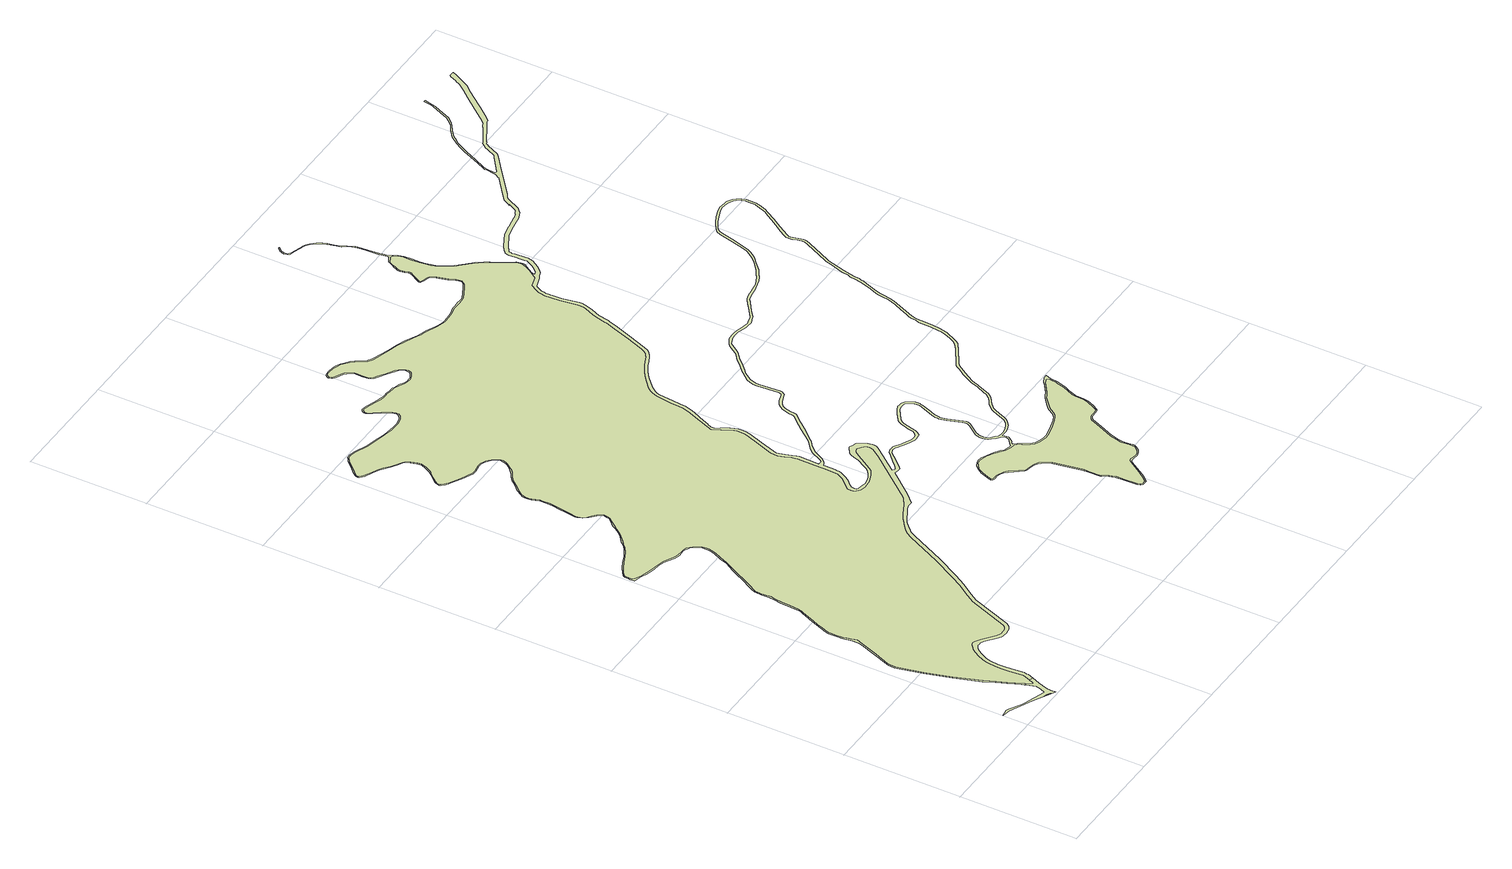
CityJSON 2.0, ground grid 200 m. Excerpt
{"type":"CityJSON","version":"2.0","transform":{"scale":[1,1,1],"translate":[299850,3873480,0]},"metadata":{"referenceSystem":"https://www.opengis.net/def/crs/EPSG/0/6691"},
"CityObjects":{
"landuse1":{"type":"LandUse","attributes":{"class":"215","LandUseDetailAttribute.prefecture":"22","LandUseDetailAttribute.city":"22203","LandUseDetailAttribute.surveyYear":2015},"geometry":[{"type":"MultiSurface","lod":"1","boundaries":[[[0,1,2,3,4,5,6,7,8,9,10,11,12,13,14,15,16,17,18,19,20,21,22,23,24,25,26,27,28,29,30,31,32,33,34,35,36,37]]]}]},
"landuse2":{"type":"LandUse","attributes":{"class":"203","LandUseDetailAttribute.prefecture":"22","LandUseDetailAttribute.city":"22203","LandUseDetailAttribute.surveyYear":2015},"geometry":[{"type":"MultiSurface","lod":"1","boundaries":[[[21,20,25,23,22]]]}]},
"landuse3":{"type":"LandUse","attributes":{"class":"203","LandUseDetailAttribute.prefecture":"22","LandUseDetailAttribute.city":"22203","LandUseDetailAttribute.surveyYear":2015},"geometry":[{"type":"MultiSurface","lod":"1","boundaries":[[[38,39,40,41,42,43,44,45,46,47,48,49,50,51,52,53,54,55,56,57,58,59,60,61,62,63,64,65,66,67,68,69,70,71,72,73,74,75,76,77,78,79,80,81,82,83,84,85,86,87,88,89,90,91,92,93,94,95,96,97,98,99,100,101,102,103,104,105,106,107,108,109,110,111,112,113,114,115,116,117,118,119,120,121,122,123,124,125,126,127,128,129,130,131,132,133,134,135,136,137,138,139,140,141,142,143,144,145,146,147,148,149,150,151,152,153,154,155,156,157,158,159,160,161,162,163,164,165,166,167,168,169,170,171,172,173,174,175,176,177,178,179,180,181,182,183,184,185,186,187,188,189,190,191,192,193,194,195,196,197,198,199,200,201,202,203,204,205,206,207,208,209,210,211,212,213,214,215,216,217,218,219,220,221,222,223,224,225,226,227,228,229,230,231,232,233,234,235,236,237,238,239,240,241,242,243,244,245,246,247,248,249,250,251,252,253,254,255,256,257,258,259,260,261,262,263,264,265,266,267,268,269,270,271,272,273,274,275,276,277,278,279,280,281,282,283,284,285,286,287,288,289,290,291,292,293,294,295,296,297,298,299,300,301,302,303,304,305,306,307,308,309,310,311,312,313,314,315,316,317,318,319,320,321,322,323,324,325,326,327,328,329,330,331,332,333,334,335,336,337,338,339,340,341,342,343,344,345,346,347,348,349,350,351,352,353,354,355,356,1,0,37,36,35,34,33,357,358,359,360,361,362,363,364,365,366,367,368,369,370,371,372,373,374,375,376,377,378,379,380,381,382,383,384,385,386,387,388,389,390,391,392,393,394,395,396,397,398,399,400,401,402,403,404,405,406,407,408,409,410,411,412,413,414,415,416,417,418,419,420,421,422,423,424,425,426,427,428,429,430,431,432,433,434,435,436,437,438,439,440,441,442,443,444,445,446,447,448,449,450,451,452,453,454,455,456,457,458,459,460,461,462,463,464,465,466,467,468,469,470,471,472,473,474,475,476,477,478,479,480,481,482,483,484,485,486,487,488,489,490,491,492,493,494]]]}]},
"landuse4":{"type":"LandUse","attributes":{"class":"203","LandUseDetailAttribute.prefecture":"22","LandUseDetailAttribute.city":"22203","LandUseDetailAttribute.surveyYear":2015},"geometry":[{"type":"MultiSurface","lod":"1","boundaries":[[[495,496,497,498,499,500,501,502,503,504,505,506,507,508,509,510,511,512,513,514,515,516,517,518,519,520,521,522,523,524,525,526,527,528,529,530,531,532,533,534,535,536,537,538,539,540,541,542,543,544,545,546,547,548,549,550,551,552,553,554,555,556,557,558,559,560,561,562,563,564,565,566,567,568,569,570,571,572,573,574,575,576,577,578,579,580,581,582,583,584,585,586,587,588,589,590,591,592,593,594,595,596,597,598,599,600,601,602,603,604,605,606,607,608,609,610,611,612,613,614]]]}]},
"landuse5":{"type":"LandUse","attributes":{"class":"215","LandUseDetailAttribute.prefecture":"22","LandUseDetailAttribute.city":"22203","LandUseDetailAttribute.surveyYear":2015},"geometry":[{"type":"MultiSurface","lod":"1","boundaries":[[[615,616,617,618,619,620,621,622,623,624,625,626,627,628,629,630,631,632,633,634,635,636,637,638,639,640,641,642,643,644,645,646,647,648,649,650,651,652,653,654,655,656,657,658,659,660,661,662,663,664,665,666,667,668,669,670,671,672,673,674,675,676,677,678,679,680,681,682,683,684,685,686,687,688,689,690,691,692,693,694,695,696,697,698,699,700,701,702,703,704,705,706,707,708,709,710,711,712,713,714,715,716,717,718,719,720,721,722,723,724,725,726,727,728,729,730,731,732,733,734,735,736,737,738,739,740,741,742,743,744,745,746,747,748,749,750,751,752,753,754,755,756,757,758,759,760,761,762,763,764,765,766,767,768,769,770,771,772,773,774,775,776,777,778,779,780,781,782,783,784,785,786,787,788,789,790,791,792,793,794,795,796,797,798,799,800,801,802,803,804,805,806,807,808,809,810,811,812,813,814,815,816,817,818,819,820,821,822,823,824,825,826,827,828,829,830,831,832,833,834,835,836,837,838,839,840,841,842,843,844,845,846,847,848,849,850,851,852,853,854,855,856,857,858,859,860,861,862,863,864,865,866,867,868,869,870,871,872,873,874,875,876,877,878,879,880,881,882,883,884,885,886,887,888,889,890,891,892,893,894,895,896,897,898,899,900,901,902,903,904,905,906,907,908,909,910,911,912,913,914,915,916,917,918,919,920,921,922,923,924,925,926,927,928,929,930,931,932,933,934,935,936,937,938,939,940,941,942,943,944,945,946,947,948,949,950,951,952,953,954,955,956,957,958,959,960,961,962,963,964,965,966,967,968,969,970,971,972,973,974,975,2,1,356,355,354,353,352,351,350,349,348,347,346,345,344,343,342,341,340,339,338,337,336,335,334,333,332,331,330,329,328,327,326,325,324,323,322,321,320,319,318,317,316,315,314,313,312,311,310,309,308,307,306,305,304,303,302,301,300,299,298,297,296,295,294,293,292,291,290,289,288,287,286,285,284,283,282,281,280,279,278,277,276,275,274,273,272,271,270,269,268,267,266,265,264,263,262,261,260,259,258,257,256,255,254,253,252,251,250,249,248,247,246,245,244,243,242,241,240,239,238,976,237,977,236,235,234,233,232,231,230,229,228,227,226,225,224,223,222,221,220,219,218,217,216,215,214,213,212,211,210,209,208,207,206,205,204,203,202,201,200,199,198,197,196,195,194,193,192,191,190,189,188,187,186,185,184,183,182,181,180,179,178,177,978,176,175,174,173,172,171,170,169,168,167,166,165,164,163,162,161,160,159,158,157,156,155,154,153,152,151,150,149,148,147,146,145,144,143,142,141,140,139,138,137,136,135,134,133,132,131,130,129,128,127,126,125,124,123,122,121,120,119,118,117,116,115,114,113,112,111,110,109,108,107,106,105,104,103,102,101,100,99,98,97,96,95,94,93,92,91,90,89,88,87,86,85,84,83,82,81,80,79,78,77,76,75,74,73,72,71,70,69,68,67,66,65,64,63,62,61,60,59,58,57,56,55,54,53,52,51,50,49,48,47,46,45,44,43,42,41,40,39,38,494,493,492,491,490,489,488,487,486,485,484,483,482,481,480,479,478,477,476,475,474,473,472,471,470,469,468,467,466,465,464,463,462,461,460,459,458,457,456,455,454,453,452,979,451,450,449,448,447,446,445,444,443,442,441,440,439,438,437,436,435,434,433,432,431,430,429,428,427,426,425,424,423,422,421,420,419,418,417,416,415,414,413,412,411,410,409,408,407,406,405,404,403,402,401,400,399,398,397,396,395,394,393,392,391,390,389,388,387,386,385,384,383,382,381,380,379,378,377,376,375,374,373,372,371,370,369,368,367,366,365,364,363,362,361,360,359,358,357,33,32,980,981,982,983,984,985,986,987,988,989,990,991,992,993,994,995,996,997,998,999,1000,1001,1002,1003,1004,1005,1006,1007,1008,1009,1010,1011,1012,1013,1014,1015,1016,1017,1018,1019,1020,1021,1022,1023,1024,1025,1026,1027,1028,1029,1030,1031,1032,1033,1034,1035,1036,1037,1038,1039,1040,1041,1042,1043,1044,1045,1046,1047,1048,1049,1050,1051,1052,1053,1054,1055,1056,1057,1058,1059,1060,1061,1062,1063,1064,1065,1066,1067,1068,1069,1070,1071,1072,1073,1074,1075,1076,1077,1078,1079,1080,1081,1082,1083,1084,1085,1086,1087,1088,1089,1090,1091,1092,1093,1094,1095,1096,1097,1098,1099,1100,1101,1102,1103,1104,1105,1106,1107,1108,1109,1110,1111,1112,1113,1114,1115,1116,1117,1118,1119,1120,1121,1122,1123,1124,1125,1126,1127,1128,1129,1130,1131,1132,1133,1134,1135,1136,1137,1138,1139,1140,1141,1142,1143,1144,1145,1146,1147,1148,1149,1150,1151,1152,1153,1154,1155,1156,1157,1158,1159,1160,1161,1162,1163,1164,1165,1166,1167,1168,1169,1170,1171,1172,1173,1174,1175,1176,1177,1178,1179,1180,1181,1182,1183,1184,1185,1186,1187,1188,1189,1190,1191,1192,1193,1194,1195,1196,1197,1198,1199,1200,1201,1202,1203,1204,1205,1206,1207,1208,1209,1210,1211,1212,1213,1214,1215,1216,1217,1218,1219,1220,1221,1222,1223,1224,1225,1226,1227,1228,1229,1230,1231,1232,1233,1234,1235,1236,1237,1238,1239,1240,1241,1242,1243,1244,1245,1246,1247,1248,1249,1250,1251,1252,1253,1254,1255,1256,1257,1258,1259,1260,1261,1262,1263,1264,1265,1266,1267,1268,1269,1270,1271,1272,1273,1274,1275,1276,1277,1278,1279,1280,1281,1282,1283,1284,1285,1286,1287,1288,1289,1290,1291,1292,1293,1294,1295,1296,1297,1298,1299,1300,1301,1302,1303,1304,1305,1306,1307,1308,1309,1310,1311,1312,1313,1314,1315,1316,1317,1318,1319,1320,1321,1322,1323,1324,1325,1326,1327,1328,1329,1330,1331,1332,1333,1334,1335,1336,1337,1338,1339,1340,1341,1342,1343,1344,1345,1346,1347,1348,1349,1350,1351,1352,1353,1354,1355,1356,1357,1358,1359,1360,1361,1362,1363,1364,1365,1366,1367,1368,1369,1370,1371,1372,1373,1374,1375,1376,1377,1378,1379,1380,1381,1382,1383,1384,1385,1386,1387,1388,1389,1390,1391,1392,1393,1394,1395,1396,1397,1398,1399,1400,1401,1402,1403,1404,1405,1406,1407,1408,1409,1410,1411,1412,1413,1414,1415,1416,1417,1418,1419,1420,1421,1422,1423,1424,1425,1426,1427,1428,1429,1430,1431,1432,1433,1434,1435,1436,1437,1438,1439,1440,1441,1442,1443,1444,1445,1446,1447,1448,1449,1450,1451,1452,1453,1454,1455,1456,1457,1458,1459,1460,1461,1462,1463,1464,1465,1466,1467,1468,1469,1470,1471,1472,1473,1474,1475,1476,1477,1478,1479,1480,1481,1482,1483,1484,1485,1486,1487,1488,1489,1490,1491,1492,1493,1494,1495,1496,1497,1498,1499,1500,1501,1502,1503,1504,1505,1506,1507,1508,1509,1510,1511,1512,1513,1514,1515,1516,1517,1518,1519,1520,1521,1522,1523,1524,1525,1526,1527,1528,1529,1530,1531,1532,1533,1534,1535,1536,1537,1538,1539,1540,1541,1542,1543,1544,1545,1546,1547,1548,1549,1550,1551,1552,1553,1554,1555,1556,1557,1558,1559,1560,1561,1562,1563,1564,1565,1566,1567,1568,1569,1570,1571,1572,1573,1574,1575,1576,1577,1578,1579,1580,1581,1582,1583,1584,1585,1586,1587,1588,1589,1590,1591,1592,1593,1594,1595,1596,1597,1598,1599,1600,1601,1602,1603,1604,1605,1606,1607,1608,1609,1610,1611,1612,1613,1614,1615,1616,1617,1618,1619,1620,1621,1622,1623,1624,1625,1626,1627,1628,1629,1630,1631,1632,1633,1634,1635,1636,1637,1638,1639,1640,1641,1642,1643,1644,1645,1646,1647],[1648,1649,1650,1651,1652,1653,1654,1655,1656,1657,1658,1659,1660,1661,1662,1663,1664,1665,1666,1667,1668,1669,1670,1671,1672,1673,1674,1675,1676,1677,1678,1679,1680,1681,1682,1683,1684,1685,1686,1687,1688,1689,1690,1691,1692,1693,1694,1695,1696,1697,1698,1699,1700,1701,1702,1703,1704,1705,1706,1707,1708,1709,1710,1711,1712,1713,1714,1715,1716,1717,1718,1719,1720,1721,1722,1723,1724,1725,1726,1727,1728,1729,1730,1731,1732,1733,1734,1735,1736,1737,1738,1739,1740,1741,1742,1743,1744,1745,1746,1747,1748,1749,1750,1751,1752,1753,1754,1755,1756,1757,1758,1759,1760,1761,1762,1763,1764,1765,1766,1767,1768,1769,1770,1771,1772,1773,1774,1775,1776,1777,1778,1779,1780,1781,1782,1783,1784,1785,1786,1787,1788,1789,1790,1791,1792,1793,1794,1795,1796,1797,1798,1799,1800,1801,1802,1803,1804,1805,1806,1807,1808,1809,1810,1811,1812,1813,1814,1815,1816,1817,1818,1819,1820,1821,1822,1823,1824,1825,1826,1827,1828,1829,1830,1831,1832,1833,1834,1835,1836,1837,1838,1839,1840,1841,1842,1843,1844,1845,1846,1847,1848,1849,1850,1851,1852,1853,1854,1855,1856,1857,1858,1859,1860,1861,1862,1863,1864,1865,1866,1867,1868,1869,1870,1871,1872,1873,1874,1875,1876,1877,1878,1879,1880,1881,1882,1883,1884,1885,1886,1887,1888,1889,1890,1891,1892,1893,1894,1895,1896,1897,1898,1899,1900,1901,1902,1903,1904,1905,1906,1907,1908,1909,1910,1911,1912,1913,1914,1915,1916,1917,1918,1919,1920,1921,1922,1923,1924,1925,1926],[500,499,498,497,496,495,614,613,612,611,610,609,608,607,606,605,604,603,602,601,600,599,598,597,596,595,594,593,592,591,590,589,588,587,586,585,584,583,582,581,580,579,578,577,576,575,574,573,572,571,570,569,568,567,566,565,564,563,562,561,560,559,558,557,556,555,554,553,552,551,550,549,548,547,546,545,544,543,542,541,540,539,538,537,536,535,534,533,532,531,530,529,528,527,526,525,524,523,522,521,520,519,518,517,516,515,514,513,512,511,510,509,508,507,506,505,504,503,502,501],[1927,1928,1929,1930,1931,1596,1932,1933,1934]]]}]}
},
"vertices":[
[88,45,0],[85,51,0],[82,51,0],[86,40,0],[87,37,0],[88,36,0],[87,34,0],[86,30,0],[82,19,0],[81,18,0],[80,18,0],[45,30,0],[39,32,0],[20,43,0],[15,45,0],[8,44,0],[3,43,0],[2,43,0],[16,41,0],[54,23,0],[70,14,0],[78,12,0],[83,9,0],[84,7,0],[76,11,0],[80,9,0],[90,4,0],[90,12,0],[90,16,0],[90,18,0],[96,36,0],[100,45,0],[102,50,0],[95,51,0],[94,47,0],[93,46,0],[91,42,0],[89,44,0],
[558,1250,0],[553,1258,0],[549,1264,0],[543,1271,0],[529,1286,0],[524,1291,0],[521,1295,0],[517,1303,0],[510,1317,0],[508,1323,0],[507,1332,0],[506,1341,0],[505,1355,0],[505,1368,0],[504,1372,0],[503,1376,0],[500,1380,0],[499,1383,0],[495,1384,0],[491,1382,0],[487,1380,0],[485,1379,0],[484,1378,0],[481,1372,0],[479,1367,0],[476,1361,0],[475,1358,0],[475,1355,0],[476,1349,0],[478,1342,0],[478,1338,0],[476,1335,0],[469,1322,0],[467,1319,0],[467,1318,0],[467,1317,0],[468,1316,0],[471,1315,0],[479,1313,0],[483,1311,0],[486,1308,0],[487,1305,0],[490,1297,0],[493,1283,0],[498,1273,0],[499,1267,0],[499,1263,0],[497,1260,0],[494,1256,0],[487,1252,0],[465,1241,0],[461,1240,0],[456,1240,0],[451,1240,0],[441,1240,0],[435,1240,0],[424,1237,0],[412,1236,0],[402,1236,0],[396,1237,0],[386,1240,0],[367,1248,0],[365,1249,0],[357,1251,0],[352,1253,0],[332,1262,0],[317,1268,0],[299,1273,0],[271,1282,0],[267,1284,0],[264,1286,0],[260,1289,0],[258,1292,0],[251,1303,0],[246,1309,0],[241,1314,0],[235,1318,0],[227,1321,0],[221,1323,0],[213,1324,0],[210,1324,0],[206,1324,0],[202,1322,0],[201,1320,0],[200,1318,0],[201,1317,0],[202,1314,0],[206,1311,0],[218,1305,0],[222,1302,0],[225,1298,0],[228,1293,0],[228,1288,0],[228,1277,0],[228,1269,0],[229,1267,0],[230,1264,0],[233,1261,0],[239,1257,0],[249,1250,0],[263,1242,0],[267,1238,0],[271,1233,0],[273,1228,0],[273,1224,0],[272,1219,0],[269,1216,0],[264,1213,0],[259,1211,0],[255,1211,0],[250,1211,0],[244,1213,0],[236,1217,0],[227,1221,0],[225,1221,0],[217,1222,0],[210,1223,0],[202,1223,0],[193,1224,0],[184,1227,0],[170,1232,0],[166,1233,0],[162,1234,0],[158,1234,0],[157,1234,0],[155,1232,0],[154,1229,0],[154,1227,0],[156,1224,0],[158,1219,0],[166,1209,0],[170,1204,0],[175,1194,0],[176,1191,0],[176,1187,0],[176,1184,0],[174,1181,0],[172,1179,0],[167,1176,0],[160,1174,0],[156,1173,0],[145,1173,0],[138,1174,0],[123,1176,0],[101,1181,0],[85,1185,0],[65,1193,0],[57,1195,0],[53,1196,0],[51,1195,0],[48,1195,0],[46,1194,0],[41,1190,0],[29,1178,0],[22,1171,0],[16,1165,0],[16,1163,0],[16,1161,0],[16,1160,0],[19,1157,0],[22,1155,0],[34,1148,0],[42,1145,0],[46,1143,0],[52,1139,0],[61,1131,0],[70,1126,0],[78,1121,0],[81,1119,0],[83,1116,0],[88,1101,0],[89,1094,0],[88,1090,0],[86,1085,0],[83,1079,0],[80,1074,0],[74,1068,0],[63,1055,0],[60,1051,0],[60,1049,0],[60,1046,0],[61,1045,0],[64,1041,0],[70,1037,0],[88,1027,0],[108,1018,0],[111,1018,0],[114,1018,0],[127,1020,0],[134,1020,0],[138,1018,0],[143,1016,0],[149,1010,0],[155,1002,0],[157,997,0],[157,994,0],[156,989,0],[154,984,0],[149,978,0],[143,970,0],[137,966,0],[131,962,0],[124,957,0],[120,952,0],[116,947,0],[108,938,0],[101,929,0],[99,925,0],[98,920,0],[98,915,0],[99,911,0],[101,905,0],[103,900,0],[103,895,0],[103,881,0],[102,872,0],[101,866,0],[98,847,0],[96,833,0],[96,830,0],[97,826,0],[99,823,0],[102,818,0],[108,813,0],[117,805,0],[119,801,0],[120,798,0],[119,791,0],[117,786,0],[113,781,0],[106,772,0],[102,768,0],[97,761,0],[91,753,0],[88,750,0],[83,746,0],[79,742,0],[73,737,0],[67,731,0],[58,725,0],[49,721,0],[36,715,0],[24,709,0],[14,703,0],[10,700,0],[9,698,0],[8,696,0],[8,690,0],[8,685,0],[11,682,0],[21,677,0],[27,675,0],[34,673,0],[44,671,0],[56,669,0],[64,667,0],[67,666,0],[73,663,0],[83,658,0],[88,656,0],[92,655,0],[101,655,0],[108,654,0],[113,653,0],[117,649,0],[123,642,0],[126,637,0],[127,634,0],[128,627,0],[128,622,0],[127,617,0],[124,608,0],[119,597,0],[115,589,0],[113,583,0],[102,562,0],[97,553,0],[91,541,0],[82,524,0],[78,517,0],[75,511,0],[74,504,0],[74,503,0],[75,492,0],[75,485,0],[74,477,0],[72,463,0],[71,456,0],[70,435,0],[69,432,0],[68,428,0],[66,423,0],[57,401,0],[52,391,0],[49,381,0],[46,375,0],[44,368,0],[44,365,0],[44,354,0],[45,343,0],[46,338,0],[47,331,0],[50,321,0],[48,316,0],[45,307,0],[35,281,0],[24,254,0],[23,249,0],[23,246,0],[23,240,0],[24,232,0],[32,197,0],[44,154,0],[60,111,0],[68,93,0],[74,78,0],[79,67,0],[82,62,0],[85,53,0],[98,58,0],[99,61,0],[100,65,0],[100,68,0],[98,88,0],[97,101,0],[98,112,0],[100,128,0],[103,138,0],[107,147,0],[116,161,0],[122,166,0],[126,169,0],[131,170,0],[135,169,0],[143,164,0],[163,148,0],[167,146,0],[171,145,0],[175,145,0],[179,145,0],[183,146,0],[186,148,0],[188,150,0],[190,153,0],[216,221,0],[219,226,0],[224,234,0],[239,256,0],[251,276,0],[274,317,0],[303,377,0],[308,386,0],[312,391,0],[321,399,0],[327,403,0],[336,410,0],[344,415,0],[356,421,0],[362,424,0],[366,426,0],[370,428,0],[374,431,0],[378,434,0],[381,436,0],[445,516,0],[454,528,0],[457,532,0],[458,535,0],[458,539,0],[458,542,0],[456,546,0],[453,549,0],[448,552,0],[446,553,0],[444,552,0],[442,552,0],[439,550,0],[434,543,0],[420,520,0],[412,509,0],[403,503,0],[388,497,0],[374,496,0],[364,498,0],[356,504,0],[355,511,0],[356,517,0],[361,523,0],[364,526,0],[373,537,0],[379,548,0],[380,573,0],[380,587,0],[381,618,0],[380,622,0],[379,627,0],[375,637,0],[372,647,0],[372,653,0],[373,660,0],[383,686,0],[392,711,0],[393,716,0],[393,722,0],[393,729,0],[392,734,0],[389,739,0],[383,751,0],[376,763,0],[386,789,0],[397,816,0],[400,827,0],[401,835,0],[402,849,0],[405,873,0],[407,879,0],[409,884,0],[412,889,0],[417,895,0],[435,911,0],[447,920,0],[454,924,0],[460,927,0],[468,931,0],[479,936,0],[482,938,0],[486,941,0],[489,945,0],[492,951,0],[503,980,0],[514,1010,0],[520,1028,0],[520,1030,0],[524,1048,0],[527,1056,0],[531,1064,0],[534,1072,0],[535,1077,0],[536,1082,0],[536,1087,0],[531,1115,0],[530,1131,0],[530,1139,0],[531,1146,0],[532,1152,0],[535,1157,0],[542,1169,0],[560,1174,0],[571,1190,0],[576,1199,0],[578,1203,0],[579,1207,0],[579,1210,0],[579,1213,0],[578,1217,0],[567,1233,0],[562,1242,0],
[565,356,0],[560,358,0],[554,360,0],[549,364,0],[539,371,0],[529,377,0],[519,380,0],[514,380,0],[508,380,0],[502,376,0],[496,372,0],[491,363,0],[486,350,0],[484,344,0],[485,343,0],[487,342,0],[494,342,0],[495,342,0],[499,341,0],[503,339,0],[508,336,0],[513,332,0],[523,319,0],[527,313,0],[529,311,0],[533,310,0],[540,309,0],[546,307,0],[552,304,0],[556,301,0],[559,296,0],[561,293,0],[562,291,0],[564,285,0],[566,274,0],[573,236,0],[573,228,0],[573,220,0],[573,213,0],[574,207,0],[578,201,0],[581,192,0],[583,186,0],[583,172,0],[584,151,0],[586,146,0],[588,144,0],[592,144,0],[594,144,0],[597,147,0],[601,152,0],[609,163,0],[624,185,0],[626,188,0],[629,189,0],[631,189,0],[635,188,0],[642,187,0],[646,188,0],[648,189,0],[652,191,0],[657,197,0],[659,200,0],[659,204,0],[659,208,0],[658,217,0],[658,223,0],[659,229,0],[663,243,0],[670,260,0],[679,281,0],[682,287,0],[685,290,0],[687,291,0],[691,292,0],[698,292,0],[703,292,0],[705,293,0],[707,296,0],[710,301,0],[715,312,0],[717,317,0],[718,322,0],[719,337,0],[720,341,0],[721,344,0],[724,352,0],[728,361,0],[732,376,0],[733,377,0],[735,389,0],[734,391,0],[733,392,0],[732,393,0],[731,393,0],[724,390,0],[713,382,0],[704,376,0],[699,373,0],[695,371,0],[681,359,0],[677,356,0],[674,352,0],[668,343,0],[664,339,0],[661,337,0],[653,333,0],[639,328,0],[617,323,0],[610,323,0],[605,324,0],[598,326,0],[592,329,0],[588,331,0],[585,335,0],[581,340,0],[579,347,0],[576,350,0],[575,352,0],[572,355,0],
[497,1390,0],[495,1399,0],[494,1403,0],[492,1423,0],[492,1434,0],[491,1443,0],[489,1447,0],[485,1454,0],[482,1461,0],[480,1464,0],[479,1468,0],[477,1476,0],[476,1482,0],[473,1489,0],[469,1496,0],[466,1500,0],[462,1504,0],[457,1508,0],[453,1510,0],[447,1512,0],[436,1515,0],[430,1517,0],[427,1519,0],[425,1521,0],[424,1523,0],[424,1526,0],[425,1529,0],[426,1532,0],[429,1536,0],[432,1539,0],[430,1539,0],[428,1537,0],[425,1533,0],[423,1530,0],[422,1526,0],[423,1523,0],[424,1520,0],[426,1517,0],[429,1516,0],[435,1514,0],[446,1511,0],[452,1509,0],[456,1507,0],[461,1503,0],[465,1499,0],[468,1495,0],[472,1488,0],[474,1481,0],[476,1476,0],[478,1467,0],[479,1463,0],[480,1460,0],[484,1454,0],[488,1446,0],[489,1442,0],[490,1434,0],[491,1423,0],[492,1403,0],[493,1398,0],[495,1389,0],[495,1388,0],[494,1386,0],[493,1386,0],[488,1383,0],[486,1382,0],[484,1381,0],[483,1379,0],[480,1373,0],[477,1368,0],[474,1361,0],[473,1359,0],[473,1355,0],[474,1348,0],[476,1342,0],[476,1339,0],[474,1335,0],[467,1323,0],[465,1319,0],[465,1318,0],[465,1316,0],[467,1315,0],[470,1313,0],[479,1311,0],[482,1309,0],[484,1307,0],[485,1304,0],[488,1296,0],[491,1283,0],[496,1272,0],[497,1267,0],[497,1264,0],[496,1261,0],[493,1258,0],[486,1254,0],[464,1243,0],[460,1242,0],[457,1242,0],[451,1243,0],[441,1242,0],[435,1242,0],[423,1239,0],[412,1238,0],[402,1238,0],[396,1239,0],[386,1242,0],[368,1250,0],[365,1251,0],[358,1253,0],[353,1254,0],[333,1264,0],[318,1270,0],[300,1275,0],[272,1284,0],[268,1286,0],[265,1288,0],[262,1290,0],[260,1293,0],[253,1304,0],[248,1310,0],[242,1315,0],[236,1319,0],[228,1323,0],[222,1325,0],[213,1326,0],[210,1326,0],[205,1325,0],[201,1324,0],[199,1321,0],[198,1319,0],[199,1316,0],[200,1313,0],[205,1309,0],[216,1303,0],[220,1300,0],[224,1296,0],[226,1292,0],[226,1288,0],[226,1277,0],[226,1269,0],[227,1266,0],[228,1263,0],[231,1259,0],[238,1255,0],[248,1249,0],[262,1240,0],[266,1237,0],[270,1232,0],[271,1228,0],[271,1224,0],[270,1220,0],[268,1218,0],[263,1215,0],[259,1213,0],[255,1213,0],[251,1213,0],[244,1215,0],[237,1219,0],[228,1222,0],[225,1223,0],[217,1224,0],[210,1225,0],[202,1225,0],[196,1226,0],[183,1230,0],[167,1235,0],[162,1236,0],[158,1237,0],[155,1235,0],[153,1233,0],[152,1230,0],[152,1227,0],[154,1223,0],[157,1218,0],[165,1208,0],[168,1203,0],[173,1193,0],[174,1190,0],[174,1187,0],[174,1185,0],[172,1183,0],[170,1180,0],[166,1178,0],[159,1176,0],[155,1175,0],[145,1175,0],[138,1176,0],[123,1178,0],[101,1183,0],[85,1187,0],[66,1195,0],[57,1197,0],[53,1198,0],[51,1197,0],[47,1197,0],[45,1195,0],[40,1192,0],[28,1179,0],[20,1172,0],[15,1166,0],[14,1163,0],[14,1160,0],[15,1158,0],[18,1155,0],[21,1153,0],[33,1147,0],[41,1143,0],[45,1141,0],[50,1137,0],[60,1130,0],[69,1124,0],[77,1120,0],[79,1118,0],[81,1115,0],[86,1100,0],[87,1094,0],[86,1091,0],[84,1086,0],[81,1080,0],[78,1075,0],[73,1069,0],[61,1056,0],[59,1052,0],[58,1049,0],[58,1046,0],[59,1043,0],[63,1039,0],[68,1036,0],[69,1035,0],[88,1025,0],[107,1016,0],[111,1016,0],[114,1016,0],[127,1018,0],[134,1018,0],[137,1016,0],[141,1014,0],[148,1009,0],[154,1001,0],[155,997,0],[155,994,0],[154,990,0],[152,985,0],[148,979,0],[141,972,0],[135,967,0],[130,964,0],[122,958,0],[118,953,0],[114,948,0],[106,940,0],[100,930,0],[97,926,0],[96,920,0],[96,915,0],[97,910,0],[99,904,0],[101,900,0],[101,895,0],[101,881,0],[100,873,0],[99,866,0],[96,848,0],[94,833,0],[94,830,0],[97,822,0],[103,815,0],[106,812,0],[115,804,0],[117,800,0],[118,798,0],[117,792,0],[116,787,0],[112,782,0],[104,774,0],[101,769,0],[96,762,0],[90,754,0],[86,751,0],[82,748,0],[77,744,0],[72,738,0],[65,732,0],[57,727,0],[48,722,0],[35,717,0],[23,711,0],[13,704,0],[9,701,0],[7,699,0],[6,696,0],[6,691,0],[5,687,0],[6,679,0],[18,676,0],[30,672,0],[33,671,0],[44,668,0],[56,667,0],[63,665,0],[66,664,0],[72,661,0],[82,655,0],[87,653,0],[92,652,0],[101,653,0],[107,652,0],[112,650,0],[115,648,0],[121,641,0],[124,636,0],[125,633,0],[125,627,0],[125,622,0],[124,618,0],[121,609,0],[115,596,0],[111,582,0],[106,575,0],[101,566,0],[95,555,0],[89,542,0],[79,525,0],[75,517,0],[73,512,0],[72,507,0],[71,499,0],[72,486,0],[72,485,0],[71,478,0],[69,464,0],[69,457,0],[67,435,0],[67,433,0],[66,429,0],[64,424,0],[54,402,0],[50,392,0],[46,382,0],[44,376,0],[42,369,0],[41,365,0],[42,353,0],[42,343,0],[44,326,0],[44,319,0],[44,315,0],[43,310,0],[34,287,0],[22,255,0],[20,250,0],[20,246,0],[20,240,0],[21,232,0],[30,196,0],[42,153,0],[57,110,0],[65,92,0],[72,77,0],[77,66,0],[79,61,0],[82,52,0],[140,968,0],[146,974,0],[161,1174,0],[404,865,0],[104,56,0],[106,60,0],[106,64,0],[107,68,0],[105,88,0],[104,101,0],[104,112,0],[106,127,0],[109,135,0],[115,147,0],[121,155,0],[124,158,0],[128,160,0],[132,160,0],[135,160,0],[141,157,0],[159,143,0],[164,140,0],[169,139,0],[175,138,0],[181,139,0],[185,140,0],[190,143,0],[193,145,0],[196,150,0],[222,218,0],[225,223,0],[229,230,0],[244,252,0],[257,273,0],[280,314,0],[309,374,0],[313,382,0],[317,386,0],[325,394,0],[332,401,0],[358,415,0],[359,416,0],[362,417,0],[367,418,0],[374,418,0],[379,422,0],[383,426,0],[388,432,0],[390,434,0],[424,475,0],[432,474,0],[434,474,0],[437,474,0],[439,476,0],[442,479,0],[458,497,0],[461,500,0],[465,504,0],[468,505,0],[470,506,0],[472,506,0],[475,505,0],[478,504,0],[479,503,0],[493,495,0],[497,493,0],[503,491,0],[507,489,0],[511,489,0],[515,489,0],[520,490,0],[522,491,0],[525,495,0],[528,500,0],[528,502,0],[532,516,0],[534,524,0],[536,527,0],[538,530,0],[541,533,0],[551,540,0],[559,545,0],[565,547,0],[568,547,0],[571,547,0],[573,546,0],[577,544,0],[578,543,0],[580,540,0],[582,536,0],[582,533,0],[583,527,0],[583,525,0],[573,498,0],[570,490,0],[570,487,0],[570,484,0],[570,480,0],[572,472,0],[580,449,0],[581,445,0],[581,443,0],[580,439,0],[578,436,0],[566,420,0],[564,417,0],[563,414,0],[562,409,0],[562,404,0],[563,400,0],[564,396,0],[567,392,0],[572,387,0],[577,383,0],[580,381,0],[581,378,0],[581,375,0],[582,374,0],[581,373,0],[581,372,0],[580,370,0],[577,367,0],[570,361,0],[567,359,0],[565,359,0],[561,360,0],[555,362,0],[550,366,0],[541,372,0],[530,378,0],[520,382,0],[514,383,0],[508,382,0],[500,378,0],[495,373,0],[489,364,0],[484,351,0],[482,344,0],[483,341,0],[487,340,0],[494,340,0],[498,339,0],[502,338,0],[506,335,0],[511,330,0],[521,317,0],[526,311,0],[528,309,0],[533,308,0],[539,307,0],[546,305,0],[550,302,0],[554,299,0],[557,295,0],[560,291,0],[562,284,0],[564,274,0],[571,236,0],[571,228,0],[571,220,0],[571,213,0],[572,206,0],[576,200,0],[579,191,0],[581,186,0],[581,172,0],[582,150,0],[584,145,0],[587,142,0],[592,142,0],[595,142,0],[598,145,0],[603,151,0],[611,162,0],[625,184,0],[628,186,0],[629,186,0],[631,186,0],[635,186,0],[642,185,0],[646,186,0],[649,187,0],[654,190,0],[659,196,0],[661,200,0],[662,204,0],[661,208,0],[660,217,0],[660,223,0],[661,228,0],[665,243,0],[672,259,0],[681,280,0],[684,286,0],[686,288,0],[688,289,0],[691,290,0],[699,290,0],[704,290,0],[707,292,0],[709,295,0],[712,300,0],[717,311,0],[719,316,0],[720,322,0],[721,337,0],[722,340,0],[723,343,0],[726,351,0],[730,360,0],[735,376,0],[737,390,0],[740,398,0],[734,398,0],[724,393,0],[723,392,0],[712,384,0],[703,378,0],[698,376,0],[693,373,0],[679,361,0],[675,358,0],[672,354,0],[666,345,0],[662,341,0],[660,339,0],[652,335,0],[638,331,0],[617,326,0],[610,326,0],[605,327,0],[599,329,0],[593,331,0],[590,333,0],[587,337,0],[584,342,0],[581,348,0],[578,352,0],[578,353,0],[573,358,0],[572,359,0],[573,360,0],[573,361,0],[575,362,0],[577,363,0],[582,369,0],[584,371,0],[584,373,0],[584,374,0],[584,376,0],[583,378,0],[583,379,0],[582,382,0],[584,382,0],[590,382,0],[594,382,0],[599,383,0],[603,385,0],[608,387,0],[612,390,0],[616,393,0],[619,397,0],[622,402,0],[627,414,0],[630,422,0],[632,426,0],[636,430,0],[640,434,0],[645,438,0],[647,439,0],[652,443,0],[656,447,0],[659,451,0],[662,457,0],[668,473,0],[669,475,0],[674,487,0],[680,498,0],[688,511,0],[692,517,0],[695,521,0],[697,523,0],[701,526,0],[709,531,0],[720,538,0],[730,544,0],[736,548,0],[740,551,0],[743,555,0],[745,559,0],[749,565,0],[752,572,0],[755,578,0],[756,585,0],[758,594,0],[759,606,0],[760,626,0],[761,633,0],[762,640,0],[764,645,0],[766,650,0],[772,664,0],[778,678,0],[781,685,0],[783,693,0],[785,705,0],[786,711,0],[788,716,0],[792,728,0],[796,741,0],[799,748,0],[799,749,0],[801,755,0],[800,755,0],[801,756,0],[802,765,0],[804,774,0],[807,786,0],[813,808,0],[816,818,0],[825,837,0],[830,847,0],[838,863,0],[840,869,0],[841,873,0],[841,875,0],[839,883,0],[837,891,0],[836,895,0],[836,897,0],[837,899,0],[839,903,0],[844,911,0],[850,921,0],[861,938,0],[870,953,0],[874,960,0],[879,973,0],[881,980,0],[881,990,0],[881,997,0],[878,1004,0],[875,1010,0],[871,1014,0],[867,1017,0],[862,1019,0],[857,1020,0],[853,1020,0],[845,1021,0],[837,1019,0],[822,1014,0],[812,1009,0],[805,1005,0],[799,1001,0],[794,997,0],[791,993,0],[789,988,0],[784,968,0],[779,949,0],[775,935,0],[773,931,0],[771,928,0],[764,918,0],[756,910,0],[741,898,0],[733,893,0],[727,889,0],[721,886,0],[712,882,0],[704,881,0],[700,880,0],[694,879,0],[685,878,0],[679,877,0],[675,875,0],[672,873,0],[666,869,0],[653,859,0],[640,850,0],[636,848,0],[629,847,0],[625,845,0],[618,846,0],[612,847,0],[602,850,0],[595,851,0],[588,851,0],[579,850,0],[573,847,0],[568,844,0],[565,841,0],[558,831,0],[554,825,0],[551,822,0],[541,814,0],[531,803,0],[521,794,0],[518,791,0],[507,777,0],[504,770,0],[502,764,0],[502,757,0],[505,722,0],[504,719,0],[504,718,0],[502,716,0],[500,715,0],[487,711,0],[481,707,0],[477,703,0],[472,696,0],[469,684,0],[468,677,0],[467,674,0],[466,672,0],[460,666,0],[445,648,0],[427,626,0],[424,623,0],[418,618,0],[412,614,0],[405,605,0],[396,588,0],[393,584,0],[391,583,0],[388,584,0],[386,583,0],[386,586,0],[387,618,0],[386,623,0],[384,629,0],[380,639,0],[378,648,0],[377,652,0],[379,658,0],[388,684,0],[397,709,0],[399,716,0],[399,722,0],[399,730,0],[397,736,0],[395,742,0],[388,754,0],[383,760,0],[382,767,0],[385,774,0],[386,775,0],[390,785,0],[400,806,0],[403,815,0],[406,826,0],[407,835,0],[408,849,0],[411,872,0],[412,877,0],[414,881,0],[417,885,0],[422,891,0],[439,907,0],[450,915,0],[456,919,0],[462,922,0],[471,926,0],[481,931,0],[485,933,0],[490,937,0],[494,942,0],[497,949,0],[509,978,0],[520,1009,0],[525,1025,0],[526,1028,0],[530,1046,0],[533,1054,0],[536,1061,0],[541,1075,0],[542,1082,0],[542,1087,0],[537,1115,0],[536,1130,0],[536,1131,0],[536,1138,0],[536,1139,0],[537,1145,0],[538,1150,0],[539,1152,0],[540,1154,0],[544,1161,0],[548,1163,0],[562,1167,0],[567,1170,0],[574,1173,0],[578,1176,0],[585,1183,0],[590,1191,0],[593,1197,0],[595,1202,0],[596,1207,0],[596,1213,0],[595,1229,0],[594,1233,0],[595,1236,0],[595,1238,0],[597,1240,0],[606,1246,0],[627,1258,0],[631,1259,0],[649,1263,0],[673,1267,0],[679,1270,0],[684,1272,0],[688,1276,0],[692,1279,0],[694,1284,0],[701,1298,0],[704,1303,0],[708,1307,0],[714,1311,0],[758,1347,0],[784,1367,0],[786,1369,0],[789,1372,0],[795,1385,0],[798,1392,0],[801,1396,0],[802,1398,0],[804,1399,0],[810,1403,0],[834,1416,0],[842,1421,0],[848,1424,0],[851,1424,0],[857,1430,0],[873,1450,0],[891,1473,0],[902,1487,0],[908,1493,0],[912,1500,0],[917,1510,0],[922,1520,0],[925,1527,0],[917,1527,0],[915,1524,0],[910,1513,0],[909,1512,0],[905,1504,0],[901,1498,0],[896,1492,0],[885,1478,0],[866,1455,0],[851,1436,0],[845,1430,0],[842,1427,0],[836,1424,0],[830,1420,0],[808,1407,0],[801,1403,0],[800,1403,0],[799,1402,0],[797,1399,0],[795,1396,0],[794,1395,0],[791,1388,0],[784,1374,0],[780,1372,0],[775,1368,0],[754,1352,0],[753,1351,0],[750,1351,0],[749,1351,0],[749,1356,0],[750,1366,0],[750,1368,0],[752,1374,0],[761,1393,0],[771,1415,0],[777,1426,0],[783,1436,0],[790,1445,0],[793,1449,0],[797,1452,0],[804,1458,0],[814,1465,0],[818,1468,0],[824,1474,0],[828,1479,0],[834,1493,0],[841,1509,0],[843,1516,0],[846,1529,0],[844,1529,0],[841,1516,0],[839,1510,0],[832,1494,0],[826,1480,0],[822,1475,0],[817,1470,0],[813,1466,0],[803,1460,0],[796,1454,0],[791,1450,0],[788,1447,0],[781,1437,0],[775,1427,0],[769,1416,0],[759,1394,0],[750,1374,0],[748,1369,0],[748,1365,0],[746,1353,0],[745,1349,0],[741,1342,0],[742,1342,0],[740,1340,0],[710,1316,0],[704,1311,0],[699,1307,0],[695,1301,0],[693,1296,0],[684,1285,0],[670,1273,0],[648,1269,0],[646,1269,0],[627,1265,0],[603,1252,0],[594,1246,0],[593,1245,0],[590,1242,0],[588,1238,0],[588,1234,0],[588,1228,0],[588,1225,0],[589,1213,0],[589,1208,0],[589,1204,0],[587,1199,0],[584,1194,0],[580,1187,0],[574,1181,0],[573,1180,0],[570,1179,0],[567,1177,0],[568,1180,0],[569,1185,0],[572,1190,0],[577,1198,0],[580,1203,0],[581,1207,0],[581,1210,0],[580,1214,0],[579,1217,0],[568,1233,0],[563,1243,0],[559,1251,0],[555,1258,0],[550,1265,0],[547,1269,0],[544,1272,0],[530,1287,0],[526,1292,0],[522,1296,0],[518,1304,0],[511,1317,0],[510,1324,0],[508,1332,0],[507,1341,0],[507,1355,0],[506,1368,0],[505,1373,0],[504,1377,0],[503,1379,0],[499,1385,0],[365,504,0],[363,505,0],[362,508,0],[362,510,0],[363,514,0],[366,518,0],[375,527,0],[381,536,0],[384,542,0],[386,548,0],[386,553,0],[387,556,0],[387,572,0],[387,575,0],[388,576,0],[390,577,0],[394,579,0],[396,581,0],[400,586,0],[403,591,0],[409,602,0],[416,611,0],[421,615,0],[427,620,0],[430,623,0],[449,645,0],[464,663,0],[470,669,0],[472,672,0],[473,675,0],[474,683,0],[477,694,0],[480,700,0],[484,703,0],[489,706,0],[502,711,0],[505,712,0],[507,715,0],[509,717,0],[510,721,0],[507,757,0],[507,763,0],[509,769,0],[511,774,0],[521,788,0],[525,791,0],[534,800,0],[544,811,0],[554,819,0],[557,822,0],[562,828,0],[569,838,0],[571,841,0],[575,843,0],[581,845,0],[589,847,0],[595,847,0],[600,846,0],[611,843,0],[617,841,0],[623,841,0],[629,841,0],[635,843,0],[642,846,0],[655,856,0],[669,866,0],[675,870,0],[676,871,0],[681,873,0],[686,874,0],[694,875,0],[701,876,0],[705,877,0],[713,879,0],[722,882,0],[729,885,0],[735,889,0],[744,895,0],[758,908,0],[767,916,0],[775,926,0],[777,930,0],[779,934,0],[783,948,0],[788,967,0],[793,987,0],[795,991,0],[797,994,0],[801,998,0],[807,1002,0],[813,1005,0],[824,1010,0],[838,1016,0],[845,1017,0],[853,1017,0],[861,1015,0],[865,1013,0],[869,1011,0],[872,1008,0],[875,1002,0],[877,996,0],[877,990,0],[877,980,0],[875,974,0],[870,962,0],[869,959,0],[863,949,0],[857,940,0],[846,923,0],[840,914,0],[835,905,0],[832,900,0],[832,897,0],[832,895,0],[832,890,0],[835,882,0],[836,875,0],[836,873,0],[836,871,0],[834,865,0],[826,849,0],[821,839,0],[812,820,0],[809,809,0],[802,787,0],[800,775,0],[798,770,0],[797,760,0],[796,758,0],[795,751,0],[794,749,0],[792,743,0],[788,729,0],[783,717,0],[782,712,0],[780,706,0],[779,694,0],[777,687,0],[774,679,0],[768,666,0],[762,652,0],[759,646,0],[758,641,0],[757,634,0],[755,627,0],[754,606,0],[753,594,0],[752,586,0],[750,580,0],[748,574,0],[745,567,0],[742,561,0],[740,558,0],[737,555,0],[733,552,0],[727,547,0],[718,542,0],[707,535,0],[698,530,0],[694,527,0],[691,524,0],[688,519,0],[684,513,0],[680,507,0],[669,486,0],[665,474,0],[658,459,0],[656,453,0],[653,450,0],[650,446,0],[643,441,0],[637,437,0],[633,432,0],[629,428,0],[626,423,0],[623,416,0],[618,404,0],[616,399,0],[613,396,0],[610,393,0],[606,391,0],[598,387,0],[591,386,0],[584,386,0],[579,387,0],[575,391,0],[570,395,0],[568,398,0],[567,401,0],[566,405,0],[566,409,0],[567,413,0],[568,415,0],[569,418,0],[581,434,0],[584,438,0],[585,442,0],[585,445,0],[584,450,0],[576,473,0],[574,481,0],[574,484,0],[574,487,0],[575,491,0],[576,495,0],[579,502,0],[581,507,0],[586,520,0],[587,524,0],[588,527,0],[587,534,0],[586,538,0],[584,542,0],[582,545,0],[579,548,0],[575,551,0],[572,552,0],[568,552,0],[564,552,0],[557,549,0],[548,544,0],[538,536,0],[534,533,0],[532,529,0],[530,526,0],[528,518,0],[526,512,0],[524,502,0],[521,498,0],[517,495,0],[514,494,0],[511,494,0],[508,494,0],[505,495,0],[499,498,0],[490,502,0],[487,503,0],[481,508,0],[477,510,0],[473,510,0],[469,510,0],[466,509,0],[463,508,0],[460,505,0],[447,493,0],[441,486,0],[436,482,0],[434,480,0],[432,480,0],[429,482,0],[462,524,0],[464,527,0],[465,529,0],[466,530,0],[467,534,0],[467,538,0],[466,542,0],[465,549,0],[463,553,0],[460,557,0],[456,561,0],[450,563,0],[446,565,0],[443,565,0],[441,564,0],[435,560,0],[432,558,0],[429,554,0],[427,548,0],[425,542,0],[423,537,0],[415,523,0],[411,517,0],[408,513,0],[402,509,0],[396,505,0],[390,503,0],[381,501,0],[371,503,0],[687,1283,0],[684,1280,0],[680,1278,0],[676,1275,0],[671,1274,0],[683,1285,0],[693,1295,0],[689,1287,0]
]}
